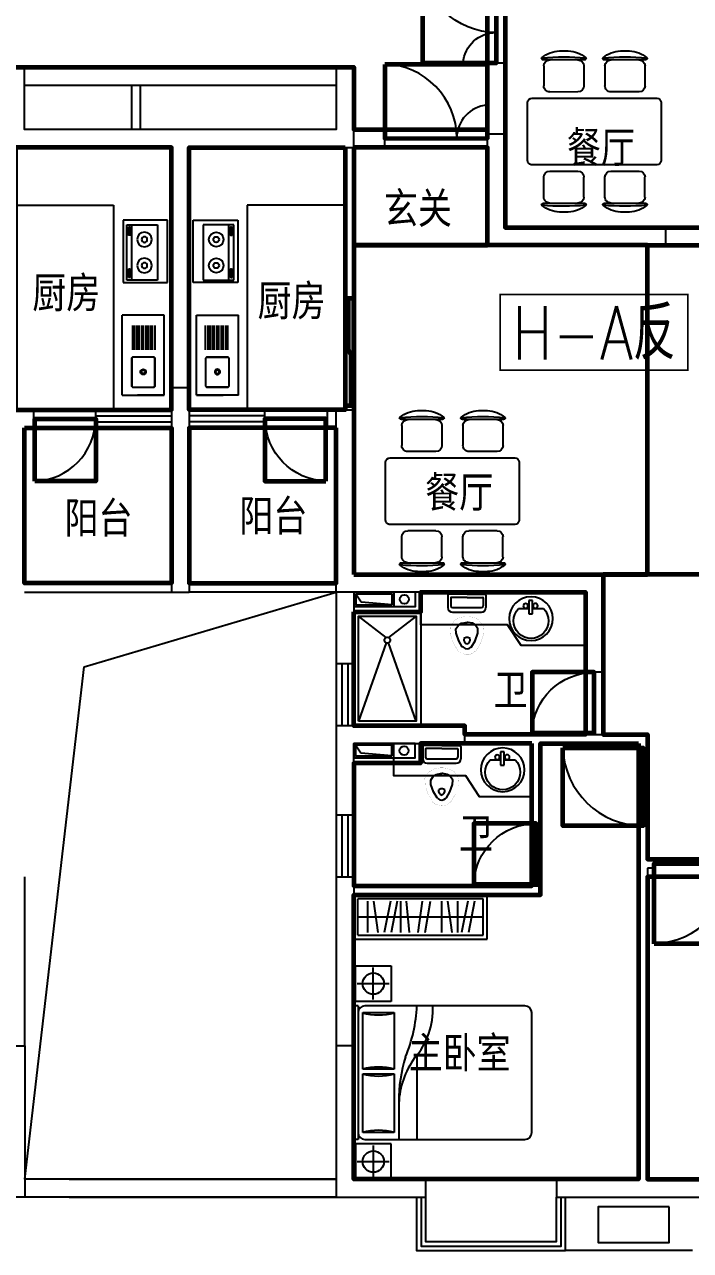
# Model space of a CAD drawing. Extents: x -355483 to -326583, y -641147 to -611949.
# Drawn here: x -342783 to -335303, y -641147 to -627369 of the extents above; entities that cross this region are included whole.
import ezdxf
from ezdxf.enums import TextEntityAlignment as Align

# ---------------------------------------------------------------- set-up
doc = ezdxf.new("R2010")
doc.units = 0
doc.header["$LTSCALE"] = 1000
doc.header["$MEASUREMENT"] = 0
doc.linetypes.add('HIDDEN', pattern=[7, 5, -2])
doc.layers.get('0').update_dxf_attribs({"linetype": 'CONTINUOUS'})
for name, color, linetype in [('BALCONY', 2, 'CONTINUOUS'), ('EA', 10, 'CONTINUOUS'), ('JG', 8, 'CONTINUOUS'), ('PUB_TEXT', 7, 'CONTINUOUS'), ('TOTHER', 223, 'CONTINUOUS'), ('WALL', 2, 'CONTINUOUS'), ('WC', 243, 'CONTINUOUS'), ('WINDOW', 3, 'CONTINUOUS'), ('WINDOW_TEXT', 7, 'CONTINUOUS'), ('厨房', 8, 'CONTINUOUS'), ('家具', 145, 'CONTINUOUS')]:
    doc.layers.add(name, color=color, linetype=linetype)
for name, color, linetype, lineweight in [('GT_卧室', 1, 'CONTINUOUS', 60), ('GT_卫生间', 5, 'CONTINUOUS', 60), ('GT_厨房', 4, 'CONTINUOUS', 60), ('GT_客厅', 2, 'CONTINUOUS', 60), ('GT_玄关', 40, 'CONTINUOUS', 60), ('GT_过道', 30, 'CONTINUOUS', 60), ('GT_门', 245, 'CONTINUOUS', 60), ('GT_阳台', 6, 'CONTINUOUS', 60), ('GT_餐厅', 3, 'CONTINUOUS', 60)]:
    doc.layers.add(name, color=color, linetype=linetype, lineweight=lineweight)
doc.styles.add('-黑体', font='simhei.ttf', dxfattribs={"width": 0.7})
doc.styles.add('_HZTXT', font='txt.shx', dxfattribs={"width": 0.8, "bigfont": 'hztxt.shx'})
doc.styles.add('DIM_FONT', font='ROMAND.shx', dxfattribs={"width": 0.7})
doc.styles.add('SIMPLEX', font='SIMPLEX.SHX')
doc.styles.get("Standard").update_dxf_attribs({"font": 'GBENOR', "bigfont": 'GBCBIG'})

# ---------------------------------------------------------------- blocks, each defined once
blk = doc.blocks.new('M_E16')
for p, q in [((-359, -351), (-359, -119)), ((-347, -107), (-34, -107)), ((-22, -119), (-22, -351)), ((63, -103), (336, -103)), ((63, -132), (336, -132)), ((63, -153), (336, -153)), ((63, -182), (336, -182)), ((63, -203), (336, -203)), ((63, -232), (336, -232)), ((63, -253), (336, -253)), ((-34, -363), (-347, -363)), ((63, -282), (336, -282)), ((63, -303), (336, -303)), ((63, -332), (336, -332)), ((63, -353), (336, -353))]:
    blk.add_line(p, q)
for points, const_width in [([(-353, -95), (-370, -113)], 1.91), ([(-370, -357), (-370, -113)], 2), ([(-353, -95), (-28, -95)], 1.8), ([(-10, -113), (-28, -95)], 1.91), ([(-10, -113), (-10, -357)], 2), ([(-370, -357), (-353, -375)], 1.91), ([(-28, -375), (-353, -375)], 1.8), ([(-28, -375), (-10, -357)], 1.91)]:
    blk.add_lwpolyline(points, dxfattribs=dict(const_width=const_width))
for points in [[(-347, -107), (-351, -108), (-354, -110), (-357, -113), (-358, -117), (-359, -119)], [(-22, -119), (-23, -115), (-25, -111), (-28, -109), (-32, -107), (-34, -107)], [(-216, -235), (-215, -245), (-209, -255), (-202, -261), (-192, -265), (-182, -265), (-172, -261), (-164, -255), (-159, -245), (-157, -235), (-159, -225), (-164, -215), (-172, -209), (-182, -205), (-192, -205), (-202, -209), (-209, -215), (-215, -225), (-216, -235)], [(-206, -235), (-205, -242), (-201, -248), (-196, -252), (-190, -254), (-183, -254), (-177, -252), (-172, -248), (-169, -242), (-168, -235), (-169, -228), (-172, -222), (-177, -218), (-183, -215), (-190, -215), (-196, -218), (-201, -222), (-205, -228), (-206, -235)], [(-359, -351), (-358, -355), (-356, -358), (-353, -361), (-349, -363), (-347, -363)], [(-34, -363), (-30, -362), (-26, -360), (-24, -357), (-22, -353), (-22, -351)]]:
    blk.add_lwpolyline(points)
at = {"layer": 'TOTHER', "linetype": 'Continuous'}
for p, q in [((-450, 0), (450, 0)), ((-450, -471), (-450, 0)), ((450, 0), (450, -471)), ((-450, -471), (450, -471))]:
    blk.add_line(p, q, dxfattribs=at)
at = {"layer": 'TOTHER', "linetype": 'HIDDEN'}
blk.add_line((-450, 0), (-450, -300), dxfattribs=at)
at = {"width": 0.8, "flags": 9}
for tag in ['XSIZE', 'YSIZE']:
    blk.add_attdef(tag, (0, 0), '', height=0.5, dxfattribs=at)
blk = doc.blocks.new('M_E19')
for p, q in [((-323, -113), (-323, -456)), ((299, -113), (-323, -113)), ((299, -456), (299, -113)), ((-323, -400), (299, -400)), ((-323, -456), (299, -456)), ((-291, -422), (-291, -434)), ((-216, -432), (-280, -432)), ((-280, -432), (-280, -448)), ((-280, -448), (-216, -448)), ((-216, -448), (-216, -432)), ((-199, -423), (-199, -434)), ((182, -422), (182, -434)), ((193, -432), (193, -448)), ((257, -432), (193, -432)), ((193, -448), (257, -448)), ((257, -448), (257, -432)), ((274, -423), (274, -434))]:
    blk.add_line(p, q)
for points in [[(-199, -423, 0.259034), (-201, -420, 0.076276), (-213, -415, 0.036515), (-226, -412, 0.026615), (-245, -411, 0.026615), (-264, -412, 0.036515), (-277, -415, 0.076276), (-289, -420, 0.259034), (-291, -423, 0.078462), (-291, -424, 0.056762)], [(274, -423, 0.259034), (272, -420, 0.076276), (260, -415, 0.036515), (247, -412, 0.026615), (228, -411, 0.026615), (209, -412, 0.036515), (196, -415, 0.076276), (184, -420, 0.259034), (182, -423, 0.078462), (182, -424, 0.056762)], [(-199, -434, 0.259034), (-201, -430, 0.076276), (-213, -425, 0.036515), (-226, -423, 0.026615), (-245, -422, 0.026615), (-264, -423, 0.036515), (-277, -425, 0.076276), (-289, -430, 0.259034), (-291, -434, 0.259034), (-289, -437, 0.056762), (-280, -441, 0.036515)], [(-216, -443, 0.008736), (-213, -442, 0.076276), (-201, -437, 0.259034), (-199, -434, 0.259034)], [(274, -434, 0.259034), (272, -430, 0.076276), (260, -425, 0.036515), (247, -423, 0.026615), (228, -422, 0.026615), (209, -423, 0.036515), (196, -425, 0.076276), (184, -430, 0.259034), (182, -434, 0.259034), (184, -437, 0.056762), (193, -441, 0.036515)], [(257, -443, 0.008736), (260, -442, 0.076276), (272, -437, 0.259034), (274, -434, 0.259034)]]:
    blk.add_lwpolyline(points, format="xyb")
at = {"layer": 'TOTHER', "linetype": 'Continuous'}
for p, q in [((-350, 0), (350, 0)), ((-350, -500), (-350, 0)), ((350, 0), (350, -500)), ((350, -500), (-350, -500))]:
    blk.add_line(p, q, dxfattribs=at)
for centre, radius in [((-158, -259), 82.5), ((-158, -259), 31.6), ((134, -259), 82.5), ((134, -259), 31.6)]:
    blk.add_circle(centre, radius, dxfattribs=at)
at = {"width": 0.8, "flags": 9}
for tag in ['XSIZE', 'YSIZE']:
    blk.add_attdef(tag, (0, 0), '', height=0.5, dxfattribs=at)
blk = doc.blocks.new('M_A17ORW')
at = {"const_width": 0.02}
for points in [[(-0.481, -0.001), (-0.481, -0.308)], [(0.481, 0.001), (0.481, -0.691)]]:
    blk.add_lwpolyline(points, dxfattribs=at)
for centre, radius, start, end in [((-0.501, -0.003), 0.307, 274.2492, 0.2101), ((0.505, 0.002), 0.699, 180.2762, 268.0603)]:
    blk.add_arc(centre, radius, start, end)
blk = doc.blocks.new('UC1F3FR1')
for p, q in [((-0.5, 0.5), (0.5, 0.5)), ((0.013, 0.167), (-0.5, 0.167)), ((0.013, 0.167), (0.013, 0)), ((0.5, 0), (-0.5, 0)), ((-0.013, -0.167), (-0.013, 0)), ((0.5, -0.167), (-0.013, -0.167)), ((-0.5, -0.5), (0.5, -0.5))]:
    blk.add_line(p, q)
blk = doc.blocks.new('M_B0OPK')
for p, q in [((-0.5, 0.5), (0.5, 0.5)), ((0.5, 0.167), (-0.5, 0.167)), ((0.5, -0.167), (-0.5, -0.167)), ((-0.5, -0.5), (0.5, -0.5))]:
    blk.add_line(p, q)
blk = doc.blocks.new('M_A2ZXL')
blk.add_line((-0.472, 0), (-0.472, -1))
blk.add_arc((-0.5, 0), 1, 271.6231, 0)
blk = doc.blocks.new('M_E33IEP')
for p, q in [((44, -21), (44, 20)), ((44, 20), (194, 20)), ((135, 135), (135, 20)), ((194, 20), (194, -21)), ((194, -21), (44, -21)), ((135, -21), (135, -144))]:
    blk.add_line(p, q)
for centre, radius in [((248, -5), 246), ((106, 56), 26.7), ((105, -55), 26.7)]:
    blk.add_circle(centre, radius)
blk.add_arc((274, -5), 197, 225.2527, 134.7473)
at = {"style": 'DIM_FONT', "width": 0.8, "flags": 9}
for tag in ['XSIZE', 'YSIZE']:
    blk.add_attdef(tag, (0, 0), '', height=0.5, dxfattribs=at)
at = {"width": 0.8, "flags": 9}
for tag in ['XSIZE', 'YSIZE']:
    blk.add_attdef(tag, (2, -251), '', height=150, dxfattribs=at)
blk = doc.blocks.new('M_E7')
for p, q in [((-201, 62), (-201, -265)), ((-10, 112), (-151, 112)), ((-150, 61), (-150, -264)), ((-41, 81), (-130, 81)), ((-36, -102), (-36, 76)), ((0, -102), (0, 102)), ((-36, -102), (-36, -279)), ((0, -102), (0, -305)), ((-10, -315), (-151, -315)), ((-41, -284), (-130, -284))]:
    blk.add_line(p, q)
at = {"const_width": 1}
for points in [[(-651, -24), (-637, -1), (-550, 51), (-451, 83), (-371, 88), (-294, 37), (-262, -18), (-252, -84), (-252, -102)], [(-651, -180), (-637, -202), (-550, -254), (-451, -287), (-371, -292), (-294, -240), (-262, -186), (-252, -119), (-252, -102)]]:
    blk.add_lwpolyline(points, dxfattribs=at)
for points in [[(-597, -59), (-590, -49), (-523, -9), (-438, 19), (-389, 22), (-343, -9), (-325, -40), (-317, -89), (-317, -102)], [(-596, -145), (-590, -154), (-523, -194), (-438, -222), (-389, -225), (-343, -194), (-325, -164), (-317, -114), (-317, -102)]]:
    blk.add_lwpolyline(points)
blk.add_lwpolyline([(-644, -15, 0.39866), (-643, -191, 0.39866)], format="xyb", dxfattribs=at)
for centre, radius, start, end in [((-151, 62), 50, 90, 180), ((-130, 61), 20, 90, 180), ((-41, 76), 5, 0, 90), ((-10, 102), 10, 0, 90), ((-551, -102), 62.6, 137.0381, 223.979), ((-511, -114), 47.8, 77.2641, 164.6652), ((-511, -89), 47.8, 195.3348, 282.7359), ((-541, -103), 54.1, 1.1332, 40.3816), ((-541, -101), 54.1, 319.6184, 358.8668), ((-151, -265), 50, 180, 270), ((-130, -264), 20, 180, 270), ((-41, -279), 5, 270, 0), ((-10, -305), 10, 270, 0)]:
    blk.add_arc(centre, radius, start, end)
at = {"width": 0.8, "flags": 9}
for tag in ['XSIZE', 'YSIZE']:
    blk.add_attdef(tag, (0, 0), '', height=0.5, dxfattribs=at)
blk = doc.blocks.new('_WBLK')
for p, q in [((-0.5, 0.5), (0.5, 0.5)), ((0.5, 0.167), (-0.5, 0.167)), ((0.5, -0.167), (-0.5, -0.167)), ((-0.5, -0.5), (0.5, -0.5))]:
    blk.add_line(p, q)
at = {"layer": 'WINDOW_TEXT', "style": 'SIMPLEX', "flags": 9}
blk.add_attdef('A', text='', height=1, dxfattribs=at).set_placement((0, 1.5), align=Align.MIDDLE)
blk = doc.blocks.new('A$C46BA648A')
at = {"color": 1}
for p, q in [((50, 668), (140, 730)), ((20, 320), (50, 668)), ((0, 300), (160, 300))]:
    blk.add_line(p, q, dxfattribs=at)
for points in [[(0, 60), (160, 60), (160, 750), (0, 750)], [(20, 320), (140, 320), (140, 730), (20, 730)]]:
    blk.add_lwpolyline(points, close=True, dxfattribs=at)
blk.add_circle((80, 184), 50, dxfattribs=at)
at = {"layer": 'WALL', "linetype": 'Continuous'}
for points in [[(-60, 750), (-60, 0), (160, 0)], [(0, 750), (0, 60), (160, 60)]]:
    blk.add_lwpolyline(points, dxfattribs=at)
blk = doc.blocks.new('M_C25MYD')
for p, q in [((-389, 921), (-290, 921)), ((298, 921), (397, 921)), ((-569, 821), (-109, 821)), ((-564, 754), (-564, 529)), ((-114, 754), (-114, 529)), ((117, 821), (577, 821)), ((122, 754), (122, 529)), ((572, 754), (572, 529)), ((-497, 461), (-182, 461)), ((190, 461), (505, 461)), ((-746, 342), (-746, -308)), ((704, 392), (-696, 392)), ((754, -308), (754, 342)), ((-696, -358), (704, -358)), ((-564, -720), (-564, -495)), ((-182, -427), (-497, -427)), ((-114, -720), (-114, -495)), ((122, -720), (122, -495)), ((505, -427), (190, -427)), ((572, -720), (572, -495)), ((-109, -787), (-569, -787)), ((577, -787), (117, -787)), ((-290, -887), (-389, -887)), ((397, -887), (298, -887))]:
    blk.add_line(p, q)
for centre, radius, start, end in [((-579, 837), 10, 130.7265, 202.67), ((-569, 841), 20, 202.67, 270), ((-379, 606), 316, 91.7651, 130.7265), ((-339, -1857), 2713, 84.8023, 95.1977), ((-300, 606), 316, 49.2735, 88.2349), ((-109, 841), 20, 270, 337.33), ((-100, 837), 10, 337.33, 49.2735), ((108, 837), 10, 130.7265, 202.67), ((117, 841), 20, 202.67, 270), ((307, 606), 316, 91.7651, 130.7265), ((347, -1857), 2713, 84.8023, 95.1977), ((387, 606), 316, 49.2735, 88.2349), ((577, 841), 20, 270, 337.33), ((587, 837), 10, 337.33, 49.2735), ((-497, 754), 67.5, 90, 180), ((-182, 754), 67.5, 0, 90), ((190, 754), 67.5, 90, 180), ((505, 754), 67.5, 0, 90), ((-497, 529), 67.5, 180, 270), ((-182, 529), 67.5, 270, 0), ((190, 529), 67.5, 180, 270), ((505, 529), 67.5, 270, 0), ((-696, 342), 50, 90, 180), ((704, 342), 50, 0, 90), ((-696, -308), 50, 180, 270), ((704, -308), 50, 270, 0), ((-497, -495), 67.5, 90, 180), ((-182, -495), 67.5, 0, 90), ((190, -495), 67.5, 90, 180), ((505, -495), 67.5, 0, 90), ((-579, -803), 10, 157.33, 229.2735), ((-569, -807), 20, 90, 157.33), ((-379, -572), 316, 229.2735, 268.2349), ((-339, 1890), 2713, 264.8023, 275.1977), ((-497, -720), 67.5, 180, 270), ((-300, -572), 316, 271.7651, 310.7265), ((-182, -720), 67.5, 270, 0), ((-109, -807), 20, 22.67, 90), ((-100, -803), 10, 310.7265, 22.67), ((108, -803), 10, 157.33, 229.2735), ((117, -807), 20, 90, 157.33), ((307, -572), 316, 229.2735, 268.2349), ((347, 1890), 2713, 264.8023, 275.1977), ((190, -720), 67.5, 180, 270), ((387, -572), 316, 271.7651, 310.7265), ((505, -720), 67.5, 270, 0), ((577, -807), 20, 22.67, 90), ((587, -803), 10, 310.7265, 22.67)]:
    blk.add_arc(centre, radius, start, end)
at = {"width": 0.8, "flags": 9}
for tag in ['XSIZE', 'YSIZE']:
    blk.add_attdef(tag, (0, 0), '', height=0.5, dxfattribs=at)
blk = doc.blocks.new('_C10CTM')
for p, q in [((1500, 499), (0, 499)), ((0, 0), (0, 499)), ((1455, 454), (45, 454)), ((45, 45), (45, 454)), ((159, 75), (159, 428)), ((221, 428), (272, 75)), ((414, 428), (344, 75)), ((490, 428), (420, 75)), ((530, 75), (530, 428)), ((591, 428), (625, 75)), ((768, 428), (721, 75)), ((804, 75), (862, 428)), ((991, 75), (991, 428)), ((1052, 428), (1104, 75)), ((1169, 75), (1169, 428)), ((1281, 428), (1212, 75)), ((1357, 428), (1288, 75)), ((1455, 45), (1455, 454)), ((1500, 0), (1500, 499)), ((47, 251), (1455, 251)), ((0, 0), (1500, 0)), ((45, 45), (1455, 45))]:
    blk.add_line(p, q)
at = {"style": 'DIM_FONT', "width": 0.8, "flags": 9}
for tag in ['XSIZE', 'YSIZE']:
    blk.add_attdef(tag, (0, 0), '', height=0.5, dxfattribs=at)
blk = doc.blocks.new('A$C316D69A5')
at = {"layer": 'JG'}
for p, q in [((20, 2400), (420, 2400)), ((20, 2000), (20, 2400)), ((220, 2020), (220, 2380)), ((420, 2400), (420, 2000)), ((40, 2200), (400, 2200)), ((50, 1950), (0, 1950)), ((0, 1950), (0, 450)), ((420, 2000), (20, 2000)), ((50, 1950), (50, 450)), ((1924, 1950), (126, 1950)), ((101, 1874), (456, 1874)), ((101, 1237), (101, 1874)), ((456, 1874), (456, 1237)), ((2000, 526), (2000, 1874)), ((710, 1390), (710, 450)), ((456, 1237), (101, 1237)), ((101, 1187), (456, 1187)), ((101, 526), (101, 1187)), ((456, 1187), (456, 526)), ((507, 869), (507, 450)), ((50, 450), (0, 450)), ((456, 526), (101, 526)), ((126, 450), (1924, 450)), ((420, 400), (20, 400)), ((20, 400), (20, 0)), ((220, 380), (220, 20)), ((420, 0), (420, 400)), ((40, 200), (400, 200)), ((20, 0), (420, 0))]:
    blk.add_line(p, q, dxfattribs=at)
for centre in [(220, 2200), (220, 200)]:
    blk.add_circle(centre, 120, dxfattribs=at)
for centre, radius, start, end in [((126, 1874), 76.2, 90, 180), ((-1017, 2032), 1729, 337.7316, 357.27), ((53, 1914), 837, 318.9982, 2.4775), ((1924, 1874), 76.2, 360, 90), ((279, 2483), 635, 253.7398, 286.2602), ((279, 628), 635, 73.7398, 106.2602), ((2101, 890), 1594, 162.1966, 180.7418), ((1440, 815), 934, 143.9597, 177.4602), ((279, 1796), 635, 253.7398, 286.2602), ((279, -83), 635, 73.7398, 106.2602), ((126, 526), 76.2, 180, 270), ((1924, 526), 76.2, 270, 360)]:
    blk.add_arc(centre, radius, start, end, dxfattribs=at)
at = {"layer": 'JG', "style": 'DIM_FONT', "text_generation_flag": 2, "width": 0.8, "flags": 9}
for tag in ['YSIZE', 'XSIZE']:
    blk.add_attdef(tag, (0, 1950), '', height=0.5, rotation=180, dxfattribs=at)
at = {"layer": 'JG', "style": 'DIM_FONT', "width": 0.8, "flags": 9}
for tag in ['XSIZE', 'YSIZE']:
    blk.add_attdef(tag, (20, 2000), '', height=0.5, rotation=360, dxfattribs=at)
at = {"layer": 'JG', "style": 'DIM_FONT', "oblique": -180, "text_generation_flag": 4, "width": 0.8, "flags": 9}
for tag in ['XSIZE', 'YSIZE']:
    blk.add_attdef(tag, (20, 400), '', height=0.5, rotation=360, dxfattribs=at)

msp = doc.modelspace()

# ---------------------------------------------------------------- linework, layer by layer
at = {"layer": 'BALCONY'}
for p, q in [((-342783, -633649), (-341133, -633649)), ((-339283, -633649), (-340933, -633649)), ((-342783, -633749), (-341133, -633749)), ((-339283, -633749), (-340933, -633749))]:
    msp.add_line(p, q, dxfattribs=at)
at = {"layer": 'EA'}
msp.add_lwpolyline([(-335541, -640657), (-336341, -640657), (-336341, -641057), (-335541, -641057)], close=True, dxfattribs=at)
at = {"layer": 'GT_卧室'}
for points in [[(-335886, -635449), (-335886, -640347), (-339086, -640347), (-339086, -637149), (-336986, -637149), (-336986, -635449), (-335886, -635449)], [(-332986, -636949), (-335786, -636949), (-335786, -640347), (-332986, -640347), (-332986, -636949)]]:
    msp.add_lwpolyline(points, dxfattribs=at)
at = {"layer": 'GT_卫生间'}
for points in [[(-339083, -633969), (-338333, -633969), (-338333, -633749), (-336483, -633749), (-336483, -635349), (-337836, -635349), (-337836, -635249), (-339083, -635249), (-339083, -633969)], [(-337086, -635449), (-338336, -635449), (-338336, -635669), (-339083, -635669), (-339083, -637049), (-337086, -637049), (-337086, -635449)]]:
    msp.add_lwpolyline(points, dxfattribs=at)
at = {"layer": 'GT_厨房'}
for points in [[(-342883, -628749), (-342883, -631700), (-341133, -631700), (-341133, -628749), (-342883, -628749)], [(-339183, -628749), (-339183, -631700), (-340933, -631700), (-340933, -628749), (-339183, -628749)]]:
    msp.add_lwpolyline(points, dxfattribs=at)
at = {"layer": 'GT_客厅'}
msp.add_lwpolyline([(-331083, -629849), (-331083, -633549), (-335786, -633549), (-335786, -629849), (-331083, -629849)], dxfattribs=at)
at = {"layer": 'GT_玄关'}
msp.add_lwpolyline([(-339083, -628749), (-339083, -629849), (-337583, -629849), (-337583, -628749), (-339083, -628749)], dxfattribs=at)
at = {"layer": 'GT_过道'}
for points in [[(-344483, -626549), (-344483, -628549), (-342983, -628549), (-342983, -627849), (-339083, -627849), (-339083, -628549), (-337583, -628549), (-337583, -627819), (-337583, -626549), (-344483, -626549)], [(-336283, -633549), (-336283, -635349), (-335786, -635349), (-335786, -636749), (-334786, -636749), (-334786, -635749), (-334786, -633549), (-336283, -633549)]]:
    msp.add_lwpolyline(points, dxfattribs=at)
at = {"layer": 'GT_门'}
for points in [[(-338311, -626649), (-337481, -626649), (-337484, -627803), (-338311, -627803), (-338311, -626649)], [(-338737, -627819), (-338737, -628649), (-337583, -628646), (-337583, -627819), (-338737, -627819)], [(-339083, -630449), (-339183, -630449), (-339183, -631649), (-339083, -631649), (-339083, -630449)], [(-342668, -632499), (-342668, -631800), (-341983, -631800), (-341983, -632499), (-342668, -632499)], [(-339399, -632499), (-339399, -631800), (-340083, -631800), (-340083, -632499), (-339399, -632499)], [(-337083, -635329), (-336383, -635329), (-336383, -634649), (-337083, -634649), (-337083, -635329)], [(-336735, -635499), (-335836, -635499), (-335836, -636374), (-336735, -636374), (-336735, -635499)], [(-337735, -637029), (-337036, -637029), (-337036, -636349), (-337735, -636349), (-337735, -637029)], [(-335710, -637699), (-335710, -636799), (-334836, -636799), (-334836, -637699), (-335710, -637699)]]:
    msp.add_lwpolyline(points, dxfattribs=at)
at = {"layer": 'GT_阳台'}
for points in [[(-342783, -631900), (-341133, -631900), (-341133, -633649), (-342783, -633649), (-342783, -631900)], [(-339283, -631900), (-340933, -631900), (-340933, -633649), (-339283, -633649), (-339283, -631900)]]:
    msp.add_lwpolyline(points, dxfattribs=at)
at = {"layer": 'GT_餐厅'}
for points in [[(-337383, -626549), (-337383, -629649), (-335153, -629649), (-335153, -625949), (-336681, -625949), (-336683, -626549), (-337383, -626549)], [(-339083, -633549), (-335786, -633549), (-335786, -629849), (-339083, -629849), (-339083, -633549)]]:
    msp.add_lwpolyline(points, dxfattribs=at)
at = {"layer": 'PUB_TEXT', "const_width": 20}
msp.add_lwpolyline([(-337440, -630402), (-335333, -630402), (-335333, -631253), (-337440, -631253)], close=True, dxfattribs=at)
at = {"layer": 'WALL'}
for p, q in [((-342783, -627849), (-339283, -627849)), ((-337383, -627803), (-337583, -627803)), ((-337583, -627803), (-337583, -628549)), ((-337383, -628599), (-337383, -627803)), ((-342783, -628049), (-339283, -628049)), ((-341583, -628049), (-341583, -628549)), ((-341483, -628049), (-341483, -628549)), ((-338737, -628549), (-339083, -628549)), ((-338737, -628749), (-338737, -628549)), ((-339083, -630449), (-339083, -628649)), ((-339183, -630449), (-339183, -628749)), ((-339083, -628749), (-338737, -628749)), ((-335583, -629649), (-332883, -629649)), ((-332883, -629849), (-335583, -629849)), ((-339183, -630449), (-339083, -630449)), ((-339183, -630449), (-339083, -630449)), ((-341133, -631449), (-341133, -633749)), ((-340933, -631449), (-340933, -633749)), ((-342783, -631700), (-342683, -631700)), ((-342683, -631700), (-342683, -631900)), ((-339283, -631700), (-339383, -631700)), ((-339383, -631700), (-339383, -631900)), ((-339183, -631649), (-339083, -631649)), ((-339183, -631649), (-339183, -631700)), ((-339083, -631649), (-339083, -631700)), ((-342783, -631900), (-342683, -631900)), ((-339283, -631900), (-339383, -631900)), ((-339283, -631900), (-339283, -631900)), ((-341133, -633749), (-340933, -633749)), ((-339283, -633749), (-339283, -634449)), ((-339083, -633749), (-339083, -634566)), ((-339283, -633849), (-339283, -634549)), ((-339283, -634549), (-339083, -634549)), ((-337836, -635349), (-335886, -635349)), ((-337836, -635449), (-337086, -635449)), ((-337086, -635449), (-337086, -636349)), ((-336986, -635449), (-336986, -636349)), ((-336986, -635449), (-335886, -635449)), ((-335886, -635349), (-335786, -635349)), ((-335886, -635349), (-335886, -635349)), ((-335886, -635449), (-335886, -635499)), ((-335786, -635499), (-335786, -635349)), ((-335886, -635499), (-335786, -635499)), ((-339283, -636249), (-339083, -636249)), ((-339283, -636249), (-339283, -636249)), ((-339083, -636249), (-339083, -636249)), ((-337086, -636349), (-336986, -636349)), ((-335886, -636374), (-335786, -636374)), ((-335886, -636374), (-335886, -640347)), ((-335786, -636749), (-335786, -636374)), ((-335710, -636749), (-335786, -636749)), ((-335710, -636849), (-335710, -636749)), ((-342783, -636949), (-342783, -638847)), ((-339283, -636949), (-339083, -636949)), ((-339283, -636949), (-339283, -638847)), ((-339083, -636949), (-339083, -638847)), ((-335710, -636849), (-335786, -636849)), ((-335786, -636849), (-335786, -640347)), ((-339086, -637049), (-336986, -637049)), ((-336986, -637049), (-336986, -637149)), ((-339086, -637149), (-336986, -637149)), ((-336806, -640347), (-336806, -640547)), ((-336806, -640347), (-335886, -640347)), ((-335182, -640347), (-335786, -640347)), ((-336806, -640547), (-335986, -640547)), ((-335986, -640547), (-335182, -640547)), ((-335986, -640547), (-335986, -640547))]:
    msp.add_line(p, q, dxfattribs=at)
for points in [[(-341133, -628749), (-341133, -631449), (-340933, -631449), (-340933, -628749), (-339083, -628749), (-339083, -627849), (-339283, -627849), (-339283, -628549), (-342783, -628549), (-342783, -627849), (-342983, -627849), (-342983, -628749)], [(-337583, -629649), (-337583, -628599), (-337383, -628599), (-337383, -629649), (-335583, -629649), (-335583, -629849), (-337583, -629849)], [(-339283, -635449), (-339283, -636249), (-339083, -636249), (-339083, -635449), (-337836, -635449), (-337836, -635249), (-339283, -635249)], [(-342981, -640547), (-343788, -640547), (-343788, -640347), (-342981, -640347), (-342981, -638847), (-342781, -638847), (-342781, -640547)], [(-339083, -640547), (-338276, -640547), (-338276, -640347), (-339083, -640347), (-339083, -638847), (-339283, -638847), (-339283, -640547)]]:
    msp.add_lwpolyline(points, close=True, dxfattribs=at)
msp.add_lwpolyline([(-339083, -633549), (-336283, -633549), (-336283, -633749), (-336283, -634649), (-336483, -634649), (-336483, -633749), (-339083, -633749), (-339083, -633749), (-339283, -633749), (-339283, -633749), (-339283, -633749), (-339283, -633649), (-339283, -631700), (-339083, -631700), (-339083, -633549)], dxfattribs=at)
at = {"layer": 'WC'}
for p, q in [((-338721, -634258), (-339033, -634019)), ((-338383, -634019), (-338695, -634258)), ((-338721, -634319), (-339033, -635199)), ((-338383, -635199), (-338695, -634319))]:
    msp.add_line(p, q, dxfattribs=at)
for points in [[(-336483, -634349), (-337205, -634349), (-337359, -634114), (-338333, -634114), (-338333, -633749)], [(-339083, -634544), (-339083, -633969), (-338333, -633969), (-338333, -635249), (-339083, -635249), (-339083, -635044)], [(-337086, -636049), (-337672, -636049), (-337825, -635814), (-338636, -635814), (-338636, -635449)]]:
    msp.add_lwpolyline(points, dxfattribs=at)
msp.add_lwpolyline([(-339033, -635199), (-339033, -634019), (-338383, -634019), (-338383, -635199)], close=True, dxfattribs=at)
msp.add_circle((-338708, -634288), 33, dxfattribs=at)
at = {"layer": 'WINDOW'}
for p, q in [((-342883, -629399), (-341783, -629399)), ((-341783, -629399), (-341783, -631700)), ((-339183, -629399), (-340283, -629399)), ((-340283, -629399), (-340283, -631700)), ((-341983, -631900), (-341983, -631700)), ((-340083, -631900), (-340083, -631700)), ((-342683, -631900), (-341983, -631900)), ((-340083, -631900), (-339383, -631900)), ((-342113, -634588), (-339283, -633749)), ((-342781, -640347), (-342113, -634588)), ((-336383, -634649), (-336383, -635349)), ((-337086, -636349), (-337086, -637049)), ((-339283, -640347), (-342781, -640347)), ((-342283, -640347), (-339283, -640347)), ((-336806, -640347), (-338279, -640347)), ((-339283, -640547), (-342781, -640547)), ((-342283, -640547), (-339283, -640547)), ((-335282, -641147), (-336706, -641147))]:
    msp.add_line(p, q, dxfattribs=at)
for points in [[(-338379, -640547), (-338379, -641147), (-336706, -641147), (-336706, -640547)], [(-338329, -640547), (-338329, -641097), (-336756, -641097), (-336756, -640547)], [(-338279, -640547), (-338279, -641047), (-336806, -641047), (-336806, -640547)]]:
    msp.add_lwpolyline(points, dxfattribs=at)

# ---------------------------------------------------------------- block references
at = {"rotation": 90}
for p in [(-338333, -633909), (-338336, -635609)]:
    msp.add_blockref('A$C46BA648A', p, dxfattribs=at)
msp.add_blockref('A$C316D69A5', (-339086, -640348))
at = {"layer": 'JG'}
msp.add_blockref('_C10CTM', (-339086, -637649), dxfattribs=at)
at = {"layer": 'WC', "rotation": 90}
for p in [(-337915, -633771), (-338199, -635471)]:
    msp.add_blockref('M_E7', p, dxfattribs=at)
at = {"layer": 'WC', "extrusion": (0, 0, -1), "zscale": -1, "rotation": 270}
for p in [(337099, -633797), (337417, -635497)]:
    msp.add_blockref('M_E33IEP', p, dxfattribs=at)
at = {"layer": 'WINDOW'}
for name, p, xscale, yscale, zscale, rotation in [('M_A17ORW', (-337485, -627226), 1200, -1200, 1200, 90), ('UC1F3FR1', (-339133, -631049), -1200, 99.99999999254942, 1200, 269.9999999640704), ('M_B0OPK', (-341558, -631800), 850, 200, 850, 180), ('M_B0OPK', (-340508, -631800), -850, 200, 850, 180), ('_WBLK', (-339183, -634899), -700, 200, 700, 90), ('M_A2ZXL', (-336383, -634999), -700, 700, 700, 270), ('M_A2ZXL', (-335836, -635924), 900, 900, 900, 270), ('_WBLK', (-339183, -636599), -700, 200, 700, 90), ('M_A2ZXL', (-337036, -636699), -700, 700, 700, 270)]:
    msp.add_blockref(name, p, dxfattribs=dict(at, xscale=xscale, yscale=yscale, zscale=zscale, rotation=rotation))
for name, p, xscale, yscale, zscale in [('M_A17ORW', (-338160, -628647), -1200, -1200, 1200), ('M_A2ZXL', (-342337, -631800), 700, 700, 700), ('M_A2ZXL', (-339729, -631800), -700, 700, 700), ('M_A2ZXL', (-335286, -636799), 900, 900, 900)]:
    msp.add_blockref(name, p, dxfattribs=dict(at, xscale=xscale, yscale=yscale, zscale=zscale))
at = {"layer": '厨房', "xscale": -1, "rotation": 270}
for name, p in [('M_E19', (-341177, -629919)), ('M_E16', (-341214, -631086))]:
    msp.add_blockref(name, p, dxfattribs=at)
at = {"layer": '厨房', "rotation": 90}
for name, p in [('M_E19', (-340889, -629919)), ('M_E16', (-340852, -631086))]:
    msp.add_blockref(name, p, dxfattribs=at)
at = {"layer": '家具', "xscale": -1, "rotation": 0.0049126135665034}
for p in [(-336378, -628588), (-337973, -632630)]:
    msp.add_blockref('M_C25MYD', p, dxfattribs=at)

# ---------------------------------------------------------------- texts
at = {"layer": 'PUB_TEXT', "linetype": 'Continuous', "style": '-黑体', "width": 0.8}
for s, p in [('餐厅', (-336691, -628921)), ('玄关', (-338747, -629607)), ('厨房', (-342696, -630555)), ('厨房', (-340165, -630645)), ('餐厅', (-338283, -632797)), ('阳台', (-342334, -633087)), ('阳台', (-340370, -633063)), ('卫', (-337514, -635020)), ('卫', (-337903, -636633)), ('主卧室', (-338469, -639099))]:
    msp.add_text(s, height=350, dxfattribs=at).set_placement(p)
at = {"layer": 'PUB_TEXT', "style": '_HZTXT', "width": 0.8}
msp.add_text('H-A反', height=600, dxfattribs=at).set_placement((-337306, -631135))

doc.saveas('drawing.dxf')
